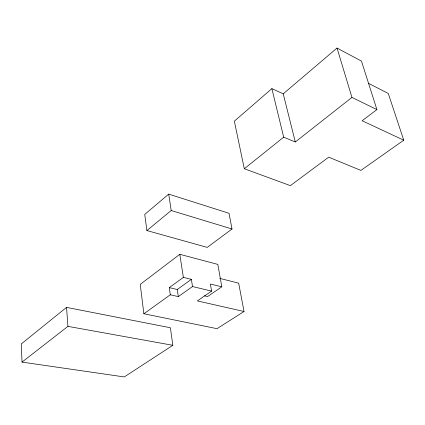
<?xml version="1.0" encoding="UTF-8"?>
<svg xmlns="http://www.w3.org/2000/svg" width="425" height="425" viewBox="0 0 425 425"><rect width="100%" height="100%" fill="white"/><g stroke="black" fill="none" stroke-linecap="round" stroke-linejoin="round"><path stroke-width="0.64" d="M403.75 140.202L362.142 120.743L376.911 109.597L351.953 97.415L295.301 141.977L283.22 93.829L271.873 88.639L234.35 121.183L244.306 168.752L290.371 185.635L328.706 157.165L360.878 170.42L403.75 140.202L388.28 93.479L368.448 83.311M283.22 93.829L337.025 48.062L361.468 61.104L376.911 109.597M168.72 194.124L144.75 214.423L146.896 230.552L207.246 247.393L232.018 228.995L229.006 213.292L168.72 194.124L171.211 210.529L146.896 230.552M66.539 307.381L21.25 343.968L22.026 362.105L124.275 376.938L172.842 345.302L170.388 327.755L66.539 307.381L67.936 326.368L22.026 362.105M244.306 168.752L283.677 137.169L295.301 141.977M204.409 295.811L207.565 296.549L221.813 286.817L217.828 264.403L179.817 254.309L140.234 284.383L143.868 313.756L217.026 328.684L244.035 311.488L238.669 283.167L219.677 278.364M170.303 294.791L169.278 287.629L183.356 277.387L191.372 279.353L192.514 286.551L178.314 296.608L170.303 294.791L143.868 313.756M169.278 287.629L177.257 289.489L191.372 279.353M221.813 286.817L210.407 284.022L211.618 291.109L197.327 300.916L244.035 311.488M67.936 326.368L172.842 345.302M192.514 286.551L211.618 291.109M171.211 210.529L232.018 228.995M337.025 48.062L351.953 97.415M271.873 88.639L283.677 137.169M179.817 254.309L183.356 277.387M177.257 289.489L178.314 296.608"/></g></svg>
